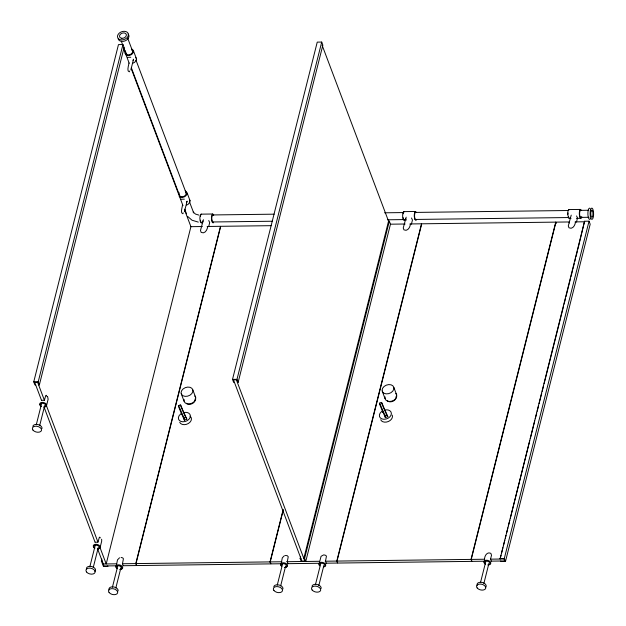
<?xml version="1.0" encoding="UTF-8"?>
<svg xmlns="http://www.w3.org/2000/svg" width="626" height="626" viewBox="0 0 626 626"><rect width="100%" height="100%" fill="white"/><g stroke="black" fill="none" stroke-linecap="round" stroke-linejoin="round"><path stroke-width="0.94" d="M124.95 53.5L125.607 50.894M131.616 48.977L132.806 49.697L133.44 52.091C132.415 55.111 128.15 56.622 125.591 54.595M133.448 50.792L136.429 58.688L136.421 59.986L134.574 62.412L133.009 63.163M185.194 190.883L186.384 191.603L187.017 193.997C185.992 197.01 181.728 198.528 179.169 196.501M187.025 192.698L190.007 200.594L189.999 201.893L188.152 204.319L186.587 205.07M35.682 384.896L34.9 384.904L33.749 381.868L118.471 44.595L122.939 44.54L124.081 47.576L39.368 384.849L38.585 384.857M39.368 384.849L38.217 381.813L122.939 44.54M36.285 424.772L41.543 403.817M39.688 425.547L44.72 405.507M46.559 405.492L48.132 399.216L47.56 396.454M130.873 69.838L133.534 59.22L132.978 60.417M89.862 566.671L95.121 545.723M93.266 567.446L98.298 547.406M100.137 547.398L101.709 541.122L101.639 539.221M184.451 211.737L187.111 201.126L186.556 202.323M107.727 565.912L107.922 566.444L103.462 566.499L101.365 560.959L101.842 559.065M203.419 219.695L200.484 230.485L201.165 232.379C204.945 234.468 207.613 229.304 207.597 226.581M112.422 587.204L117.688 566.256M115.826 587.978L120.865 567.946M208.669 226.682L209.702 222.566L208.74 220.532M123.158 565.716L136.538 565.552L135.787 563.58L220.508 226.307L207.128 226.471M283.108 509.799L270.017 561.905L270.761 563.877L136.758 565.552L136.014 563.58L220.728 226.307L271.222 225.673M234.453 382.423L233.67 382.431L232.52 379.395L317.241 42.122L321.709 42.067L322.852 45.103L238.138 382.376L237.356 382.384M238.138 382.376L236.988 379.34L321.709 42.067M281.598 563.744L270.988 563.877L270.244 561.905L283.328 509.799M277.248 585.153L282.514 564.206M280.651 585.928L285.683 565.888M301.286 561.522L300.136 558.486L300.613 556.592M304.604 558.431L389.325 221.158L388.543 221.166L303.821 558.439L304.604 558.431L305.754 561.459L390.467 224.186L389.325 221.158M406.18 217.167L403.246 227.966L403.927 229.852C407.706 231.941 410.374 226.776 410.359 224.061M315.441 584.676L320.7 563.729M318.845 585.451L323.877 565.411M411.431 224.155L412.464 220.039L411.501 218.012M325.966 563.197L337.539 563.048L336.796 561.076L421.509 223.803L409.936 223.951M555.739 222.128L471.026 559.401L471.769 561.381L337.766 563.048L337.023 561.076L421.736 223.803L555.739 222.128L556.24 223.451M484.461 561.217L471.988 561.373L471.245 559.401L555.966 222.128L569.386 221.964M480.486 582.626L485.753 561.671M483.89 583.401L488.922 563.361M576.476 222.097L577.508 217.981L576.554 215.954M501.011 555.254L500.057 559.041L584.574 221.236L589.043 221.181L590.185 224.218L505.472 561.491L501.003 561.545L500.8 561.013M501.481 553.361L502.913 547.672M503.39 545.778L504.814 540.097M505.292 538.203L506.004 535.355M506.481 533.462L507.913 527.781M508.382 525.887L509.814 520.198M510.292 518.305L529.799 440.618M530.277 438.724L534.8 420.727M535.277 418.825L536.701 413.144M537.178 411.251L538.61 405.562M539.08 403.668L541.701 393.245M542.179 391.352L543.603 385.671M544.08 383.777L563.596 306.091M564.073 304.197L565.497 298.508M565.974 296.614L570.497 278.617M570.975 276.723L572.399 271.035M572.876 269.141L574.3 263.46M574.778 261.558L575.49 258.718M575.967 256.824L577.399 251.143M577.876 249.242L584.574 221.236M505.472 561.491L504.321 558.455L589.043 221.181M182.299 409.052L180.867 405.257L180.304 404.944L178.653 405.609L178.418 406.251L181.579 414.036M385.029 410.554L381.868 402.753L381.312 402.44L379.653 403.113L379.426 403.747L382.924 412.331M129.66 71.012L129.324 71.834C126.303 71.458 129.011 64.517 128.925 62.936M183.238 212.918L182.902 213.74C179.881 213.356 182.589 206.423 182.502 204.843M571.225 215.117L568.291 225.908L568.971 227.794C572.759 229.891 575.427 224.726 575.404 222.003M178.535 194.107L179.185 192.8M288.038 563.666L287.295 561.694L288.242 556.725L287.271 555.692L285.284 555.465M326.232 563.189L325.481 561.217L326.436 556.248L325.794 555.387L324.096 554.918M569.284 221.964L569.292 222.958M491.277 561.139L490.534 559.159L491.52 555.215L490.839 553.329C486.738 551.248 484.023 556.772 484.571 560.231M123.212 565.716L122.469 563.744L123.416 558.775L122.782 557.915L121.076 557.445M382.525 411.039L381.524 411.626A6.205 4.492 -20.7 0 0 381.891 418.904A6.205 4.492 -20.7 0 0 391.015 415.202A6.205 4.492 -20.7 0 0 385.929 409.842L384.982 410.077L387.83 416.681L385.389 417.675L382.525 411.039L383.073 412.487M41.504 400.319L44.407 400.288L45.737 395.515L46.308 395.311L46.903 396.446M95.082 542.226L97.985 542.194L99.307 537.421L99.753 537.131L100.34 537.883M119.543 557.782L117.492 559.871L116.506 564.808M284.368 555.731L282.318 557.821L281.332 562.758M184.38 420.179L184.028 418.066L185.679 417.393L186.485 418.278L186.83 419.185L184.38 420.179L181.524 413.543L180.523 414.13A6.205 4.492 -20.7 0 0 180.883 421.408A6.205 4.492 -20.7 0 0 190.007 417.706A6.205 4.492 -20.7 0 0 184.92 412.346L183.974 412.581L186.83 419.185M385.389 417.675L385.029 415.562L386.688 414.889L387.83 416.681M127.54 57.31L130.787 57.271M181.117 199.217L184.365 199.178M323.478 554.988L321.068 556.311L319.526 562.281M123.299 47.584L124.081 47.576M201.955 222.574A4.468 1.385 89.3 0 1 201.439 223.052L200.422 222.003L199.897 218.967A4.468 1.385 89.3 0 1 201.11 214.155L212.723 214.006L213.748 215.047M404.717 220.047A4.468 1.385 89.3 0 1 404.2 220.532L403.183 219.483L402.659 216.447A4.468 1.385 89.3 0 1 403.872 211.627L415.484 211.478L416.509 212.527M571.006 218.451L568.713 218.271L567.712 214.389A4.468 1.385 89.3 0 1 568.917 209.569L580.537 209.428L581.554 210.469M212.613 214.945L274.172 214.178M384.591 212.801L403.152 212.574M414.882 212.425L568.283 210.516M580.012 210.367L588.8 210.258M212.879 221.972L272.482 221.228M387.776 219.789L404.388 219.585M415.14 219.452L568.541 217.543M580.271 217.394L589.066 217.285M576.476 218.38L580.865 218.325A4.468 1.385 89.3 0 0 581.789 216.76M190.875 226.675L202.347 226.534M390.647 224.186L405.116 224.006M575.145 221.894L584.731 221.768M33.749 381.868L38.217 381.813M232.52 379.395L236.988 379.34M101.365 560.959L102.148 560.951M300.136 558.486L300.918 558.47M499.853 558.509L504.321 558.455M103.298 563.987L116.679 563.815M122.406 563.744L135.787 563.58M136.014 563.58L270.017 561.905M270.244 561.905L281.817 561.765M286.638 561.702L319.432 561.295M325.223 561.217L336.796 561.076M337.023 561.076L471.026 559.401M471.245 559.401L484.673 559.237M490.424 559.167L503.852 558.995L504.595 560.966L491.175 561.139M116.467 565.802L104.041 565.959L97.437 548.462M287.381 563.674L319.213 563.275M198.872 215.086L195.5 214.076L193.199 212.081L193.669 212.856L189.373 201.58M198.301 222.113L192.025 220.227L187.73 216.502M568.917 209.569L569.457 209.773M580.865 218.325L579.84 217.285L579.324 214.249A4.468 1.385 89.3 0 1 580.537 209.428M403.872 211.627L404.412 211.823M201.11 214.155L201.65 214.35M120.215 566.225L121.061 567.078M406.274 220.117L405.617 218.372M135.787 57.592L136.429 58.688M189.365 199.498L190.007 200.594M381.312 402.44L386.688 414.889M379.653 403.113L385.029 415.562M182.643 409.85L184.028 413.058M180.304 404.944L185.679 417.393M178.653 405.609L184.028 418.066M322.132 45.26L388.824 221.925M393.817 387.377A6.111 4.421 -20.7 0 1 386.085 393.864A6.111 4.421 -20.7 0 1 384.114 386.453A6.111 4.421 -20.7 0 1 393.817 387.377L396.688 394.967M382.196 391.078L385.06 398.668M127.688 38.186L132.853 51.88M135.959 60.096L186.274 193.364M121.319 41.238L122.704 44.884M124.081 48.538L126.147 54.016M131.319 67.71L179.568 195.5M184.733 209.194L186.462 213.756M123.705 48.656L129.222 63.265M131.288 68.743L182.988 205.68M184.365 209.327L190.914 226.675L106.201 563.948L99.996 547.515M192.816 389.881A6.111 4.421 -20.7 0 1 185.085 396.368A6.111 4.421 -20.7 0 1 183.105 388.949A6.111 4.421 -20.7 0 1 192.816 389.881L195.68 397.471M181.188 393.582L184.052 401.172M44.501 400.538L37.607 382.275L34.704 382.314L41.598 400.57M46.222 405.1L97.922 542.038M44.008 406.963L95.019 542.077M202.855 220.9L202.879 221.98M392.212 415.101A6.205 4.492 -20.7 0 1 388.237 421.556A6.205 4.492 -20.7 0 1 380.71 419.764M109.088 589.927A4.695 2.903 14.1 0 1 113.298 586.883A4.695 2.903 14.1 0 1 118.118 590.983M415.484 211.478A4.468 1.385 89.3 0 0 414.271 216.299L414.795 219.335L415.813 220.383A4.468 1.385 89.3 0 0 416.329 219.906M415.781 219.444A3.521 1.095 89.3 0 1 414.561 215.532A3.521 1.095 89.3 0 1 415.946 212.574M403.363 218.764A3.521 1.095 89.3 0 1 403.081 217.691M403.175 213.795A3.521 1.095 89.3 0 1 403.504 212.942M404.169 219.585A3.521 1.095 89.3 0 1 403.739 219.429M194.803 395.976A6.111 4.421 -20.7 0 1 191.008 403.598A6.111 4.421 -20.7 0 1 184.06 399.396M195.062 399.028A4.977 3.599 -20.7 0 1 192.159 403.66A4.977 3.599 -20.7 0 1 186.305 403.261M590.49 218.779A5.642 1.745 89.3 0 1 587.892 214.233A5.642 1.745 89.3 0 1 590.107 208.395M128.08 34.031A5.642 4.077 -20.7 0 1 125.607 40.667A5.642 4.077 -20.7 0 1 118.157 38.828M484.868 563.846A2.958 1.823 14.1 0 1 485.768 561.248A2.958 1.823 14.1 0 1 489.892 562.797A2.958 1.823 14.1 0 1 487.912 564.996M485.573 564.159A3.521 2.175 14.1 0 1 484.915 560.567A3.521 2.175 14.1 0 1 490.354 561.89A3.521 2.175 14.1 0 1 488.194 564.793M185.625 192.119A3.521 2.551 -20.7 0 1 184.075 196.267A3.521 2.551 -20.7 0 1 179.419 195.116M32.849 426.322A4.695 2.903 14.1 0 1 38.069 424.608A4.695 2.903 14.1 0 1 41.981 428.544M94.244 547.899A2.958 1.823 14.1 0 1 95.144 545.293A2.958 1.823 14.1 0 1 99.268 546.85A2.958 1.823 14.1 0 1 97.288 549.049M94.949 548.204A3.521 2.175 14.1 0 1 94.291 544.612A3.521 2.175 14.1 0 1 99.722 545.935A3.521 2.175 14.1 0 1 97.57 548.846M41.512 406.603A2.958 1.823 14.1 0 1 40.706 403.731A2.958 1.823 14.1 0 1 45.072 404.24A2.958 1.823 14.1 0 1 44.736 406.978M40.369 405.57A3.521 2.175 14.1 0 1 41.433 402.471A3.521 2.175 14.1 0 1 46.347 404.326A3.521 2.175 14.1 0 1 43.992 406.939M395.804 393.472A6.111 4.421 -20.7 0 1 392.009 401.102A6.111 4.421 -20.7 0 1 385.068 396.892M396.062 396.524A4.977 3.599 -20.7 0 1 393.167 401.156A4.977 3.599 -20.7 0 1 387.314 400.757M190.085 416.196A6.205 4.492 -20.7 0 1 188.324 423.52A6.205 4.492 -20.7 0 1 179.701 422.268M581.233 217.011A3.521 1.095 89.3 0 1 579.613 214.17A3.521 1.095 89.3 0 1 580.991 210.516M569.762 217.997A4.468 1.385 89.3 0 1 569.253 218.474M568.791 217.379A3.521 1.095 89.3 0 1 568.408 216.713M568.001 214.311A3.521 1.095 89.3 0 1 568.032 212.95M477.153 585.341A4.695 2.903 14.1 0 1 482.27 582.462A4.695 2.903 14.1 0 1 485.588 587.399M132.047 50.213A3.521 2.551 -20.7 0 1 129.856 54.618A3.521 2.551 -20.7 0 1 125.849 52.185M116.812 568.431A2.958 1.823 14.1 0 1 117.704 565.826A2.958 1.823 14.1 0 1 121.827 567.383A2.958 1.823 14.1 0 1 119.856 569.582M117.516 568.737A3.521 2.175 14.1 0 1 116.851 565.145A3.521 2.175 14.1 0 1 122.289 566.467A3.521 2.175 14.1 0 1 120.137 569.378M312.006 586.233A4.695 2.903 14.1 0 1 317.218 584.52A4.695 2.903 14.1 0 1 321.138 588.456M281.63 566.381A2.958 1.823 14.1 0 1 282.529 563.776A2.958 1.823 14.1 0 1 286.653 565.333A2.958 1.823 14.1 0 1 284.681 567.524M281.332 565.959A3.521 2.175 14.1 0 1 282.404 562.86A3.521 2.175 14.1 0 1 287.311 564.707A3.521 2.175 14.1 0 1 284.955 567.32M319.823 565.904A2.958 1.823 14.1 0 1 320.402 563.384A2.958 1.823 14.1 0 1 324.471 564.378A2.958 1.823 14.1 0 1 323.892 566.89M319.526 565.481A3.521 2.175 14.1 0 1 320.215 562.484A3.521 2.175 14.1 0 1 325.058 563.658A3.521 2.175 14.1 0 1 324.362 566.663M86.529 569.394A4.695 2.903 14.1 0 1 91.646 566.514A4.695 2.903 14.1 0 1 94.964 571.444M212.723 214.006A4.468 1.385 89.3 0 0 211.518 218.826L212.034 221.862L213.051 222.903A4.468 1.385 89.3 0 0 213.568 222.426M213.02 221.964A3.521 1.095 89.3 0 1 211.799 218.059A3.521 1.095 89.3 0 1 213.184 215.101M200.602 221.291A3.521 1.095 89.3 0 1 200.32 220.211M200.414 216.322A3.521 1.095 89.3 0 1 200.743 215.469M201.408 222.113A3.521 1.095 89.3 0 1 200.977 221.956M273.812 586.711A4.695 2.903 14.1 0 1 279.032 584.997A4.695 2.903 14.1 0 1 282.944 588.933M236.378 379.802L233.475 379.841L301.896 561.053L304.799 561.021L236.378 379.802M109.088 592.501A4.695 2.903 14.1 0 0 117.07 593.769A4.695 2.903 14.1 0 0 113.149 588.722A4.695 2.903 14.1 0 0 109.088 592.501M591.101 211.126A3.521 1.095 89.3 0 0 591.57 217.089A3.521 1.095 89.3 0 0 592.924 212.989A3.521 1.095 89.3 0 0 591.101 211.126M121.835 38.28A3.529 2.551 -20.7 0 0 126.311 34.532A3.529 2.551 -20.7 0 0 120.701 33.992A3.529 2.551 -20.7 0 0 121.835 38.28M590.639 209.561A5.642 1.745 89.3 0 0 591.39 219.108A5.642 1.745 89.3 0 0 593.558 212.543A5.642 1.745 89.3 0 0 590.639 209.561M128.314 35.533A5.642 4.077 -20.7 0 0 124.034 31.3A5.642 4.085 -20.7 0 0 117.594 35.666A5.642 4.077 -20.7 0 0 121.874 39.907A5.642 4.077 -20.7 0 0 128.314 35.533M32.943 430.062A4.695 2.903 14.1 0 0 40.933 431.33A4.695 2.903 14.1 0 0 37.012 426.283A4.695 2.903 14.1 0 0 32.943 430.062M477.145 587.924A4.695 2.903 14.1 0 0 485.134 589.191A4.695 2.903 14.1 0 0 481.214 584.136A4.695 2.903 14.1 0 0 477.145 587.924M312.1 589.974A4.695 2.903 14.1 0 0 320.089 591.241A4.695 2.903 14.1 0 0 316.169 586.186A4.695 2.903 14.1 0 0 312.1 589.974M86.521 571.968A4.695 2.903 14.1 0 0 94.51 573.236A4.695 2.903 14.1 0 0 90.59 568.189A4.695 2.903 14.1 0 0 86.521 571.968M273.906 590.451A4.695 2.903 14.1 0 0 281.896 591.719A4.695 2.903 14.1 0 0 277.975 586.664A4.695 2.903 14.1 0 0 273.906 590.451"/></g></svg>
